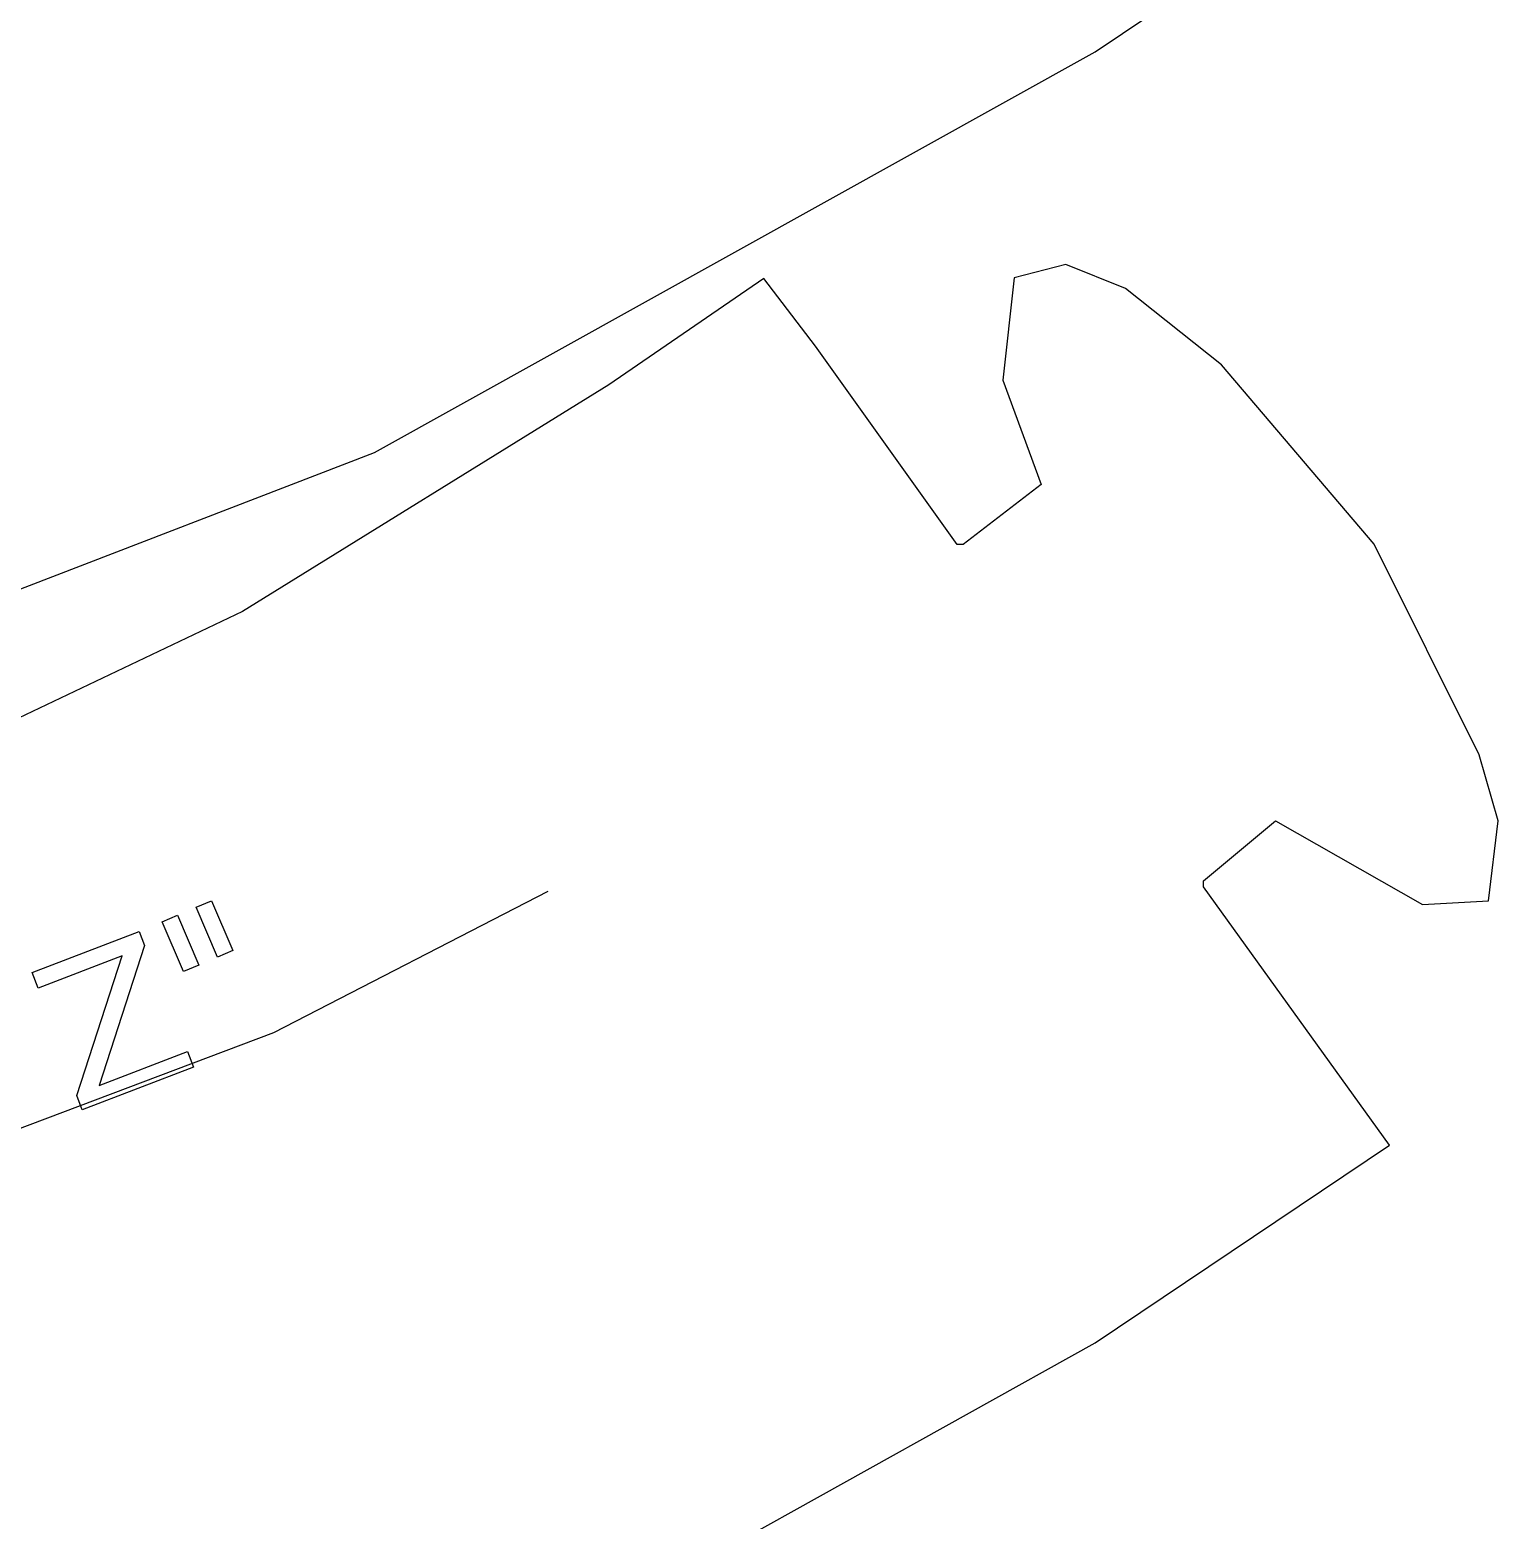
# Model space of a CAD drawing. Extents: x 0.6 to 75.4, y 0.2 to 29.1.
# Drawn here: x 69.52 to 75.36, y 13.86 to 19.79 of the extents above; entities that cross this region are included whole.
import ezdxf

# ---------------------------------------------------------------- set-up
doc = ezdxf.new("R2010")
doc.units = 0

msp = doc.modelspace()

# ---------------------------------------------------------------- linework, layer by layer
at = {"layer": '1mm wire outer'}
for p, q in [((70.181838, 16.296665), (70.242677, 16.322545)), ((70.242677, 16.322545), (70.327169, 16.123923)), ((70.046561, 16.23912), (70.1074, 16.265)), ((70.1074, 16.265), (70.191892, 16.066378)), ((70.26633, 16.098043), (70.181838, 16.296665)), ((69.5283, 16.0364), (69.954241, 16.199759)), ((69.954241, 16.199759), (69.97569, 16.143837)), ((70.131053, 16.040498), (70.046561, 16.23912)), ((69.97569, 16.143837), (69.795703, 15.587879)), ((69.886412, 16.102932), (69.551976, 15.974668)), ((69.706428, 15.546974), (69.886412, 16.102932)), ((70.327169, 16.123923), (70.26633, 16.098043)), ((69.551976, 15.974668), (69.5283, 16.0364)), ((70.191892, 16.066378), (70.131053, 16.040498)), ((69.795703, 15.587879), (70.146844, 15.72255)), ((70.146844, 15.72255), (70.170522, 15.660819)), ((70.170522, 15.660819), (69.727877, 15.491054)), ((69.727877, 15.491054), (69.706428, 15.546974))]:
    msp.add_line(p, q, dxfattribs=at)
at = {"layer": 'all text'}
for p, q in [((70.490767, 15.797833), (71.5821, 16.360911)), ((69.198456, 15.311491), (70.490767, 15.797833))]:
    msp.add_line(p, q, dxfattribs=at)
at = {"layer": 'Layer 1'}
for p, q in [((73.758976, 19.7004), (74.929816, 20.487661)), ((70.891596, 18.10557), (73.758976, 19.7004)), ((73.436655, 18.800671), (73.391197, 18.393445)), ((73.641736, 18.853972), (73.436655, 18.800671)), ((73.879098, 18.75787), (73.641736, 18.853972)), ((72.440393, 18.797573), (71.823504, 18.374827)), ((72.645961, 18.528328), (72.440393, 18.797573)), ((74.260788, 18.454531), (73.879098, 18.75787)), ((73.2094, 17.7398), (72.645961, 18.528328)), ((74.868459, 17.741314), (74.260788, 18.454531)), ((73.391197, 18.393445), (73.543945, 17.978762)), ((71.823504, 18.374827), (70.365924, 17.47361)), ((67.619288, 16.845365), (70.891596, 18.10557)), ((73.543944, 17.978762), (73.233311, 17.739816)), ((73.233311, 17.739816), (73.2094, 17.7398)), ((75.286348, 16.903491), (74.868459, 17.741314)), ((70.365924, 17.47361), (67.951685, 16.323487)), ((75.362334, 16.640649), (75.286348, 16.903491)), ((74.1891, 16.4017), (74.475838, 16.640649)), ((74.475838, 16.640649), (75.061289, 16.307425)), ((75.323313, 16.321423), (75.362334, 16.640649)), ((74.18908, 16.377757), (74.1891, 16.4017)), ((74.929817, 15.350277), (74.18908, 16.377757)), ((75.061289, 16.307425), (75.323313, 16.321423)), ((73.758977, 14.563016), (74.929817, 15.350277)), ((70.891597, 12.968186), (73.758977, 14.563016))]:
    msp.add_line(p, q, dxfattribs=at)

doc.saveas('drawing.dxf')
